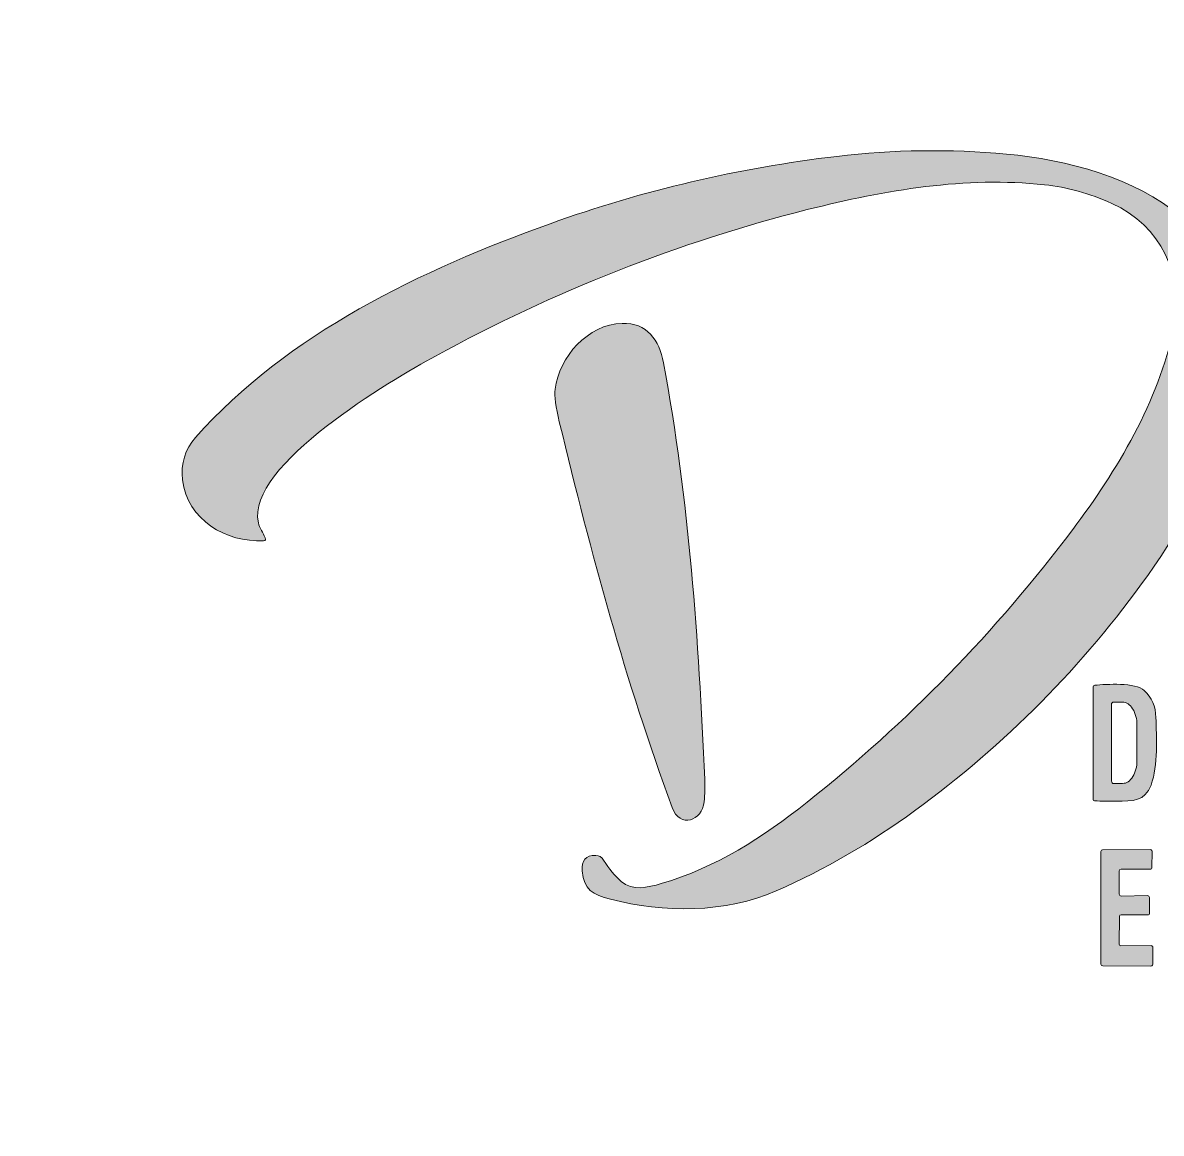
# Model space of a CAD drawing. Header units: millimetres. Extents: x 6 to 133, y 303 to 393.
# Drawn here: x 90.89 to 101.81, y 313.79 to 324.43 of the extents above; entities that cross this region are included whole.
import ezdxf

# ---------------------------------------------------------------- set-up
doc = ezdxf.new("R2010")
doc.units = ezdxf.units.MM
doc.header["$MEASUREMENT"] = 0

# ---------------------------------------------------------------- blocks, each defined once
blk = doc.blocks.new('block 2')
at = {"color": 188, "lineweight": 35, "true_color": 0x161224}
blk.add_open_spline([(21.418, 393.141), (21.418, 393.141), (6.418, 303.141), (6.418, 303.141), (6.418, 303.141), (118.799, 303.141), (118.799, 303.141), (118.799, 303.141), (133.023, 388.483), (133.023, 388.483), (133.386, 390.662), (131.914, 392.723), (129.735, 393.086), (129.518, 393.122), (129.298, 393.141), (129.078, 393.141), (129.078, 393.141), (21.418, 393.141), (21.418, 393.141)], degree=3, knots=[0, 0, 0, 0, 1, 1, 1, 2, 2, 2, 3, 3, 3, 4, 4, 4, 5, 5, 5, 6, 6, 6, 6], dxfattribs=at)
blk = doc.blocks.new('block 137')
at = {"true_color": 0x161225}
h = blk.add_hatch(color=188, dxfattribs=at)
h.dxf.hatch_style = 2
edge = h.paths.add_edge_path()
edge.add_spline(control_points=[(94.849, 321.238), (94.442, 321.015), (93.028, 320.19), (93.152, 319.64), (93.163, 319.59), (93.196, 319.542), (93.218, 319.496), (93.227, 319.478), (93.222, 319.469), (93.202, 319.468), (92.841, 319.449), (92.472, 319.668), (92.426, 320.051), (92.407, 320.206), (92.448, 320.342), (92.55, 320.457), (93.425, 321.448), (94.727, 322.071), (95.948, 322.507), (96.839, 322.827), (97.757, 323.042), (98.698, 323.153), (99.239, 323.217), (99.782, 323.225), (100.324, 323.175), (100.906, 323.121), (101.557, 322.948), (101.993, 322.576), (103.091, 321.639), (102.337, 320.061), (101.678, 319.136), (101.056, 318.265), (100.311, 317.512), (99.443, 316.878), (99.028, 316.575), (98.586, 316.318), (98.116, 316.111), (97.633, 315.896), (97.033, 315.899), (96.528, 316.031), (96.358, 316.075), (96.272, 316.122), (96.256, 316.302), (96.247, 316.403), (96.291, 316.452), (96.386, 316.451), (96.417, 316.451), (96.443, 316.436), (96.462, 316.404), (96.513, 316.322), (96.569, 316.254), (96.63, 316.202), (96.741, 316.107), (96.884, 316.142), (97.013, 316.181), (97.547, 316.338), (97.982, 316.619), (98.413, 316.962), (99.373, 317.724), (100.222, 318.596), (100.959, 319.576), (101.376, 320.131), (101.79, 320.815), (101.923, 321.5), (102.023, 322.018), (101.811, 322.486), (101.332, 322.702), (101.12, 322.798), (100.906, 322.858), (100.687, 322.881), (99.933, 322.961), (99.166, 322.832), (98.414, 322.642), (97.176, 322.329), (95.988, 321.862), (94.849, 321.238)], knot_values=[0, 0, 0, 0, 1, 1, 1, 2, 2, 2, 3, 3, 3, 4, 4, 4, 5, 5, 5, 6, 6, 6, 7, 7, 7, 8, 8, 8, 9, 9, 9, 10, 10, 10, 11, 11, 11, 12, 12, 12, 13, 13, 13, 14, 14, 14, 15, 15, 15, 16, 16, 16, 17, 17, 17, 18, 18, 18, 19, 19, 19, 20, 20, 20, 21, 21, 21, 22, 22, 22, 23, 23, 23, 24, 24, 24, 25, 25, 25, 25], degree=3, periodic=1)
at = {"lineweight": 0}
blk.add_open_spline([(94.849, 321.238), (94.442, 321.015), (93.028, 320.19), (93.152, 319.64), (93.163, 319.59), (93.196, 319.542), (93.218, 319.496), (93.227, 319.478), (93.222, 319.469), (93.202, 319.468), (92.841, 319.449), (92.472, 319.668), (92.426, 320.051), (92.407, 320.206), (92.448, 320.342), (92.55, 320.457), (93.425, 321.448), (94.727, 322.071), (95.948, 322.507), (96.839, 322.827), (97.757, 323.042), (98.698, 323.153), (99.239, 323.217), (99.782, 323.225), (100.324, 323.175), (100.906, 323.121), (101.557, 322.948), (101.993, 322.576), (103.091, 321.639), (102.337, 320.061), (101.678, 319.136), (101.056, 318.265), (100.311, 317.512), (99.443, 316.878), (99.028, 316.575), (98.586, 316.318), (98.116, 316.111), (97.633, 315.896), (97.033, 315.899), (96.528, 316.031), (96.358, 316.075), (96.272, 316.122), (96.256, 316.302), (96.247, 316.403), (96.291, 316.452), (96.386, 316.451), (96.417, 316.451), (96.443, 316.436), (96.462, 316.404), (96.513, 316.322), (96.569, 316.254), (96.63, 316.202), (96.741, 316.107), (96.884, 316.142), (97.013, 316.181), (97.547, 316.338), (97.982, 316.619), (98.413, 316.962), (99.373, 317.724), (100.222, 318.596), (100.959, 319.576), (101.376, 320.131), (101.79, 320.815), (101.923, 321.5), (102.023, 322.018), (101.811, 322.486), (101.332, 322.702), (101.12, 322.798), (100.906, 322.858), (100.687, 322.881), (99.933, 322.961), (99.166, 322.832), (98.414, 322.642), (97.176, 322.329), (95.988, 321.862), (94.849, 321.238)], degree=3, knots=[0, 0, 0, 0, 1, 1, 1, 2, 2, 2, 3, 3, 3, 4, 4, 4, 5, 5, 5, 6, 6, 6, 7, 7, 7, 8, 8, 8, 9, 9, 9, 10, 10, 10, 11, 11, 11, 12, 12, 12, 13, 13, 13, 14, 14, 14, 15, 15, 15, 16, 16, 16, 17, 17, 17, 18, 18, 18, 19, 19, 19, 20, 20, 20, 21, 21, 21, 22, 22, 22, 23, 23, 23, 24, 24, 24, 25, 25, 25, 25], dxfattribs=at)
blk = doc.blocks.new('block 136')
blk.add_blockref('block 137', (0, 0))

msp = doc.modelspace()

# ---------------------------------------------------------------- hatches: boundary and pattern name
at = {"true_color": 0x161225}
h = msp.add_hatch(color=188, dxfattribs=at)
h.dxf.hatch_style = 2
edge = h.paths.add_edge_path()
edge.add_spline(control_points=[(95.997, 320.922), (96.032, 321.229), (96.315, 321.544), (96.638, 321.552), (96.88, 321.559), (96.995, 321.393), (97.035, 321.175), (97.282, 319.854), (97.372, 318.521), (97.431, 317.182), (97.434, 317.11), (97.433, 317.039), (97.426, 316.966), (97.409, 316.781), (97.193, 316.707), (97.118, 316.911), (96.668, 318.136), (96.347, 319.327), (96.037, 320.608), (96.002, 320.75), (95.989, 320.854), (95.997, 320.922)], knot_values=[0, 0, 0, 0, 1, 1, 1, 2, 2, 2, 3, 3, 3, 4, 4, 4, 5, 5, 5, 6, 6, 6, 7, 7, 7, 7], degree=3, periodic=1)
h = msp.add_hatch(color=188, dxfattribs=at)
h.dxf.hatch_style = 2
edge = h.paths.add_edge_path()
edge.add_spline(control_points=[(101.709, 317.125), (101.649, 316.964), (101.539, 316.974), (101.373, 316.972), (101.304, 316.972), (101.235, 316.972), (101.168, 316.973), (101.16, 316.974), (101.155, 316.977), (101.155, 316.985), (101.155, 316.985), (101.155, 318.067), (101.155, 318.067), (101.155, 318.076), (101.16, 318.081), (101.17, 318.082), (101.283, 318.093), (101.559, 318.11), (101.644, 318.031), (101.715, 317.964), (101.753, 317.879), (101.756, 317.774), (101.76, 317.586), (101.78, 317.316), (101.709, 317.125)], knot_values=[0, 0, 0, 0, 1, 1, 1, 2, 2, 2, 3, 3, 3, 4, 4, 4, 5, 5, 5, 6, 6, 6, 7, 7, 7, 8, 8, 8, 8], degree=3, periodic=1)
edge = h.paths.add_edge_path()
edge.add_spline(control_points=[(101.329, 317.895), (101.329, 317.895), (101.331, 317.165), (101.331, 317.165), (101.331, 317.148), (101.339, 317.14), (101.355, 317.14), (101.355, 317.14), (101.437, 317.141), (101.437, 317.141), (101.475, 317.141), (101.507, 317.162), (101.534, 317.206), (101.561, 317.249), (101.574, 317.302), (101.574, 317.363), (101.574, 317.363), (101.574, 317.699), (101.574, 317.699), (101.574, 317.76), (101.561, 317.812), (101.533, 317.857), (101.506, 317.9), (101.474, 317.921), (101.435, 317.921), (101.435, 317.921), (101.354, 317.921), (101.354, 317.921), (101.337, 317.921), (101.329, 317.912), (101.329, 317.895)], knot_values=[0, 0, 0, 0, 1, 1, 1, 2, 2, 2, 3, 3, 3, 4, 4, 4, 5, 5, 5, 6, 6, 6, 7, 7, 7, 8, 8, 8, 9, 9, 9, 10, 10, 10, 10], degree=3, periodic=1)
h = msp.add_hatch(color=188, dxfattribs=at)
h.dxf.hatch_style = 2
edge = h.paths.add_edge_path()
edge.add_spline(control_points=[(101.406, 315.864), (101.406, 315.864), (101.404, 315.601), (101.404, 315.601), (101.404, 315.59), (101.41, 315.585), (101.421, 315.585), (101.421, 315.585), (101.709, 315.586), (101.709, 315.586), (101.72, 315.587), (101.726, 315.58), (101.726, 315.569), (101.726, 315.569), (101.726, 315.408), (101.726, 315.408), (101.726, 315.396), (101.719, 315.39), (101.708, 315.39), (101.708, 315.39), (101.246, 315.391), (101.246, 315.391), (101.235, 315.391), (101.229, 315.397), (101.229, 315.408), (101.229, 315.408), (101.229, 316.488), (101.229, 316.488), (101.229, 316.5), (101.234, 316.506), (101.245, 316.506), (101.245, 316.506), (101.701, 316.507), (101.701, 316.507), (101.714, 316.507), (101.719, 316.5), (101.719, 316.489), (101.719, 316.489), (101.718, 316.336), (101.718, 316.336), (101.718, 316.324), (101.713, 316.318), (101.7, 316.318), (101.7, 316.318), (101.423, 316.32), (101.423, 316.32), (101.411, 316.32), (101.405, 316.315), (101.405, 316.304), (101.405, 316.304), (101.404, 316.078), (101.404, 316.078), (101.404, 316.066), (101.411, 316.061), (101.422, 316.061), (101.422, 316.061), (101.676, 316.065), (101.676, 316.065), (101.687, 316.065), (101.693, 316.06), (101.693, 316.047), (101.693, 316.047), (101.695, 315.899), (101.695, 315.899), (101.696, 315.888), (101.689, 315.881), (101.678, 315.881), (101.678, 315.881), (101.423, 315.882), (101.423, 315.882), (101.412, 315.882), (101.406, 315.875), (101.406, 315.864)], knot_values=[0, 0, 0, 0, 1, 1, 1, 2, 2, 2, 3, 3, 3, 4, 4, 4, 5, 5, 5, 6, 6, 6, 7, 7, 7, 8, 8, 8, 9, 9, 9, 10, 10, 10, 11, 11, 11, 12, 12, 12, 13, 13, 13, 14, 14, 14, 15, 15, 15, 16, 16, 16, 17, 17, 17, 18, 18, 18, 19, 19, 19, 20, 20, 20, 21, 21, 21, 22, 22, 22, 23, 23, 23, 24, 24, 24, 24], degree=3, periodic=1)

# ---------------------------------------------------------------- linework, layer by layer
at = {"lineweight": 0}
for points, knots in [([(95.997, 320.922), (96.032, 321.229), (96.315, 321.544), (96.638, 321.552), (96.88, 321.559), (96.995, 321.393), (97.035, 321.175), (97.282, 319.854), (97.372, 318.521), (97.431, 317.182), (97.434, 317.11), (97.433, 317.039), (97.426, 316.966), (97.409, 316.781), (97.193, 316.707), (97.118, 316.911), (96.668, 318.136), (96.347, 319.327), (96.037, 320.608), (96.002, 320.75), (95.989, 320.854), (95.997, 320.922)], [0, 0, 0, 0, 1, 1, 1, 2, 2, 2, 3, 3, 3, 4, 4, 4, 5, 5, 5, 6, 6, 6, 7, 7, 7, 7]), ([(101.709, 317.125), (101.649, 316.964), (101.539, 316.974), (101.373, 316.972), (101.304, 316.972), (101.235, 316.972), (101.168, 316.973), (101.16, 316.974), (101.155, 316.977), (101.155, 316.985), (101.155, 316.985), (101.155, 318.067), (101.155, 318.067), (101.155, 318.076), (101.16, 318.081), (101.17, 318.082), (101.283, 318.093), (101.559, 318.11), (101.644, 318.031), (101.715, 317.964), (101.753, 317.879), (101.756, 317.774), (101.76, 317.586), (101.78, 317.316), (101.709, 317.125)], [0, 0, 0, 0, 1, 1, 1, 2, 2, 2, 3, 3, 3, 4, 4, 4, 5, 5, 5, 6, 6, 6, 7, 7, 7, 8, 8, 8, 8]), ([(101.329, 317.895), (101.329, 317.895), (101.331, 317.165), (101.331, 317.165), (101.331, 317.148), (101.339, 317.14), (101.355, 317.14), (101.355, 317.14), (101.437, 317.141), (101.437, 317.141), (101.475, 317.141), (101.507, 317.162), (101.534, 317.206), (101.561, 317.249), (101.574, 317.302), (101.574, 317.363), (101.574, 317.363), (101.574, 317.699), (101.574, 317.699), (101.574, 317.76), (101.561, 317.812), (101.533, 317.857), (101.506, 317.9), (101.474, 317.921), (101.435, 317.921), (101.435, 317.921), (101.354, 317.921), (101.354, 317.921), (101.337, 317.921), (101.329, 317.912), (101.329, 317.895)], [0, 0, 0, 0, 1, 1, 1, 2, 2, 2, 3, 3, 3, 4, 4, 4, 5, 5, 5, 6, 6, 6, 7, 7, 7, 8, 8, 8, 9, 9, 9, 10, 10, 10, 10]), ([(101.406, 315.864), (101.406, 315.864), (101.404, 315.601), (101.404, 315.601), (101.404, 315.59), (101.41, 315.585), (101.421, 315.585), (101.421, 315.585), (101.709, 315.586), (101.709, 315.586), (101.72, 315.587), (101.726, 315.58), (101.726, 315.569), (101.726, 315.569), (101.726, 315.408), (101.726, 315.408), (101.726, 315.396), (101.719, 315.39), (101.708, 315.39), (101.708, 315.39), (101.246, 315.391), (101.246, 315.391), (101.235, 315.391), (101.229, 315.397), (101.229, 315.408), (101.229, 315.408), (101.229, 316.488), (101.229, 316.488), (101.229, 316.5), (101.234, 316.506), (101.245, 316.506), (101.245, 316.506), (101.701, 316.507), (101.701, 316.507), (101.714, 316.507), (101.719, 316.5), (101.719, 316.489), (101.719, 316.489), (101.718, 316.336), (101.718, 316.336), (101.718, 316.324), (101.713, 316.318), (101.7, 316.318), (101.7, 316.318), (101.423, 316.32), (101.423, 316.32), (101.411, 316.32), (101.405, 316.315), (101.405, 316.304), (101.405, 316.304), (101.404, 316.078), (101.404, 316.078), (101.404, 316.066), (101.411, 316.061), (101.422, 316.061), (101.422, 316.061), (101.676, 316.065), (101.676, 316.065), (101.687, 316.065), (101.693, 316.06), (101.693, 316.047), (101.693, 316.047), (101.695, 315.899), (101.695, 315.899), (101.696, 315.888), (101.689, 315.881), (101.678, 315.881), (101.678, 315.881), (101.423, 315.882), (101.423, 315.882), (101.412, 315.882), (101.406, 315.875), (101.406, 315.864)], [0, 0, 0, 0, 1, 1, 1, 2, 2, 2, 3, 3, 3, 4, 4, 4, 5, 5, 5, 6, 6, 6, 7, 7, 7, 8, 8, 8, 9, 9, 9, 10, 10, 10, 11, 11, 11, 12, 12, 12, 13, 13, 13, 14, 14, 14, 15, 15, 15, 16, 16, 16, 17, 17, 17, 18, 18, 18, 19, 19, 19, 20, 20, 20, 21, 21, 21, 22, 22, 22, 23, 23, 23, 24, 24, 24, 24])]:
    msp.add_open_spline(points, degree=3, knots=knots, dxfattribs=at)

# ---------------------------------------------------------------- block references
for name in ['block 2', 'block 136']:
    msp.add_blockref(name, (0, 0))

doc.saveas('drawing.dxf')
